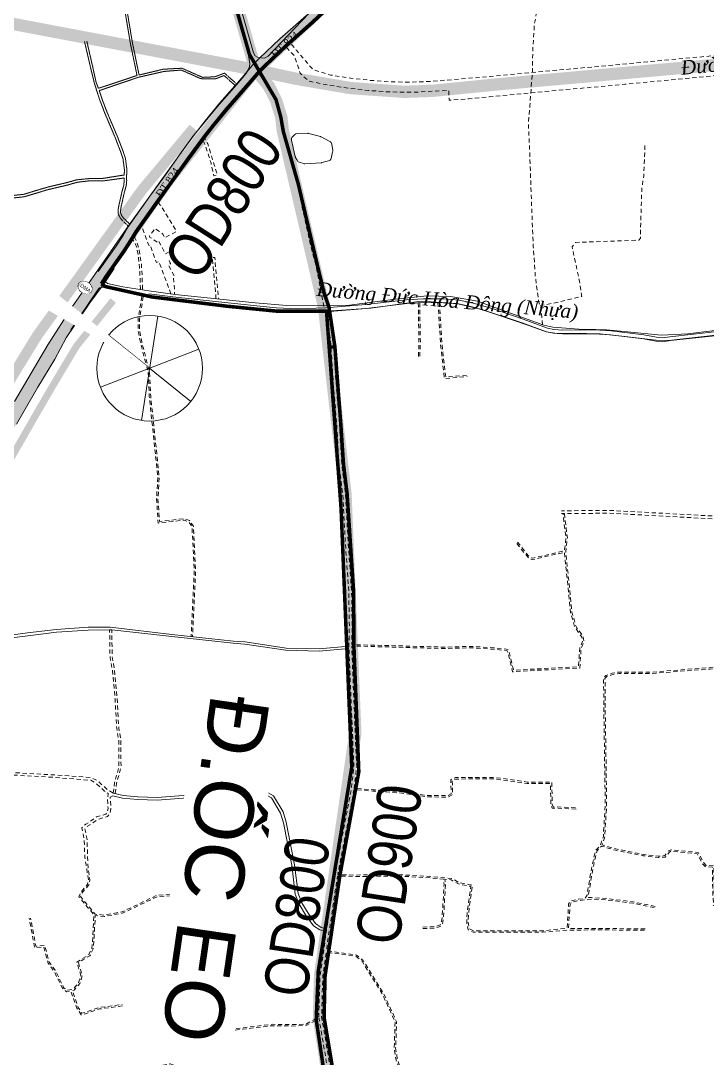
# Model space of a CAD drawing. Header units: metres. Extents: x 556238 to 587446, y 1177111 to 1219372.
# Drawn here: x 577821 to 578796, y 1197093 to 1198566 of the extents above; entities that cross this region are included whole.
import ezdxf
from ezdxf.enums import TextEntityAlignment as Align

# ---------------------------------------------------------------- set-up
doc = ezdxf.new("R2010")
doc.units = ezdxf.units.M
doc.header["$MEASUREMENT"] = 0
doc.set_wipeout_variables(frame=1)
for name, pattern in [('ACAD_ISO03W100', [30, 12, -18]), ('CONTINOUS', [0]), ('DASHED2', [0.375, 0.25, -0.125]), ('HIDDEN2', [4.7625, 3.175, -1.5875]), ('Xr_Nen GT$0$DASHED', [0.75, 0.5, -0.25]), ('Xr_Nen GT$0$MON', [10, 6, -4])]:
    doc.linetypes.add(name, pattern=pattern)
for name, color, linetype, lineweight in [('CNTV-TEXT', 40, 'Continuous', 20), ('PHL_GHI CHU', 5, 'CONTINOUS', 40), ('Pipe _Existing_PHL', 4, 'HIDDEN2', 30), ('Pipe Existing', 1, 'ACAD_ISO03W100', 60), ('Pipe Existing_DTDH', 4, 'ACAD_ISO03W100', 40), ('PMV_TEXT', 3, 'CONTINOUS', 25), ('textsl', 250, 'Continuous', 20), ('Xr_Nen GT$0$DUONG NHUA', 38, 'Continuous', 0), ('Xr_Nen GT$0$DUONG_DA', 38, 'Xr_Nen GT$0$MON', 0), ('Xr_Nen GT$1$SONG_HO', 250, 'Continuous', 0), ('ống GĐ 1', 5, 'Continuous', 9)]:
    doc.layers.add(name, color=color, linetype=linetype, lineweight=lineweight)
for name, color, linetype in [('Diameter_Text', 2, 'Continuous'), ('DUONG GIAO THONG', 7, 'Continuous'), ('van nhua 63', 8, 'Continuous')]:
    doc.layers.add(name, color=color, linetype=linetype)
doc.styles.add('ARIAL', font='arial.ttf')
doc.styles.get("Standard").update_dxf_attribs({"font": 'arial.ttf'})
doc.styles.add('UTM', font='')
doc.styles.add('Xr_Nen GT$0$ROMANS', font='romans.shx')
doc.styles.get('UTM').set_extended_font_data('UTM Swiss Condensed')
doc.linetypes.add('Xr_Nen GT$0$TL_P', pattern='A,2,[130,ltypeshp.shx,S=1,R=0,X=0,Y=-1],2', length=4)

# ---------------------------------------------------------------- blocks, each defined once
blk = doc.blocks.new('JUNTION BASE')
at = {"layer": 'ống GĐ 1'}
blk.add_ellipse((-4.34, -3.36), major_axis=(-3, 0), ratio=0.775222, dxfattribs=at)
at = {"layer": 'textsl'}
blk.add_attdef('JUNTION', text='', height=1.5, dxfattribs=at).set_placement((-4.08, -3.46), align=Align.MIDDLE)
blk.add_wipeout([(-3.64, -1.1), (-3.54, -1.12), (-3.45, -1.14), (-3.33, -1.18), (-3.22, -1.21), (-3.12, -1.24), (-3.02, -1.28), (-2.9, -1.32), (-2.8, -1.37), (-2.68, -1.43), (-2.56, -1.49), (-2.48, -1.54), (-2.35, -1.63), (-2.27, -1.68), (-2.2, -1.74), (-2.13, -1.8), (-2.05, -1.87), (-1.98, -1.93), (-1.91, -2.01), (-1.84, -2.08), (-1.79, -2.15), (-1.74, -2.21), (-1.71, -2.26), (-1.68, -2.3), (-1.65, -2.34), (-1.61, -2.41), (-1.57, -2.48), (-1.53, -2.55), (-1.49, -2.64), (-1.45, -2.75), (-1.43, -2.81), (-1.4, -2.93), (-1.37, -3.03), (-1.36, -3.13), (-1.35, -3.22), (-1.34, -3.31), (-1.34, -3.41), (-1.35, -3.53), (-1.37, -3.69), (-1.4, -3.82), (-1.43, -3.92), (-1.46, -3.99), (-1.5, -4.1), (-1.57, -4.25), (-1.6, -4.31), (-1.65, -4.38), (-1.68, -4.44), (-1.71, -4.47), (-1.74, -4.52), (-1.77, -4.56), (-1.8, -4.6), (-1.83, -4.63), (-1.85, -4.66), (-1.89, -4.7), (-1.93, -4.74), (-2, -4.81), (-2.08, -4.89), (-2.14, -4.94), (-2.19, -4.99), (-2.26, -5.04), (-2.31, -5.08), (-2.37, -5.11), (-2.42, -5.15), (-2.45, -5.17), (-2.49, -5.19), (-2.52, -5.21), (-2.6, -5.26), (-2.65, -5.28), (-2.7, -5.31), (-2.75, -5.34), (-2.83, -5.37), (-2.91, -5.41), (-3.02, -5.45), (-3.09, -5.48), (-3.17, -5.51), (-3.26, -5.53), (-3.32, -5.55), (-3.38, -5.57), (-3.47, -5.59), (-3.55, -5.61), (-3.61, -5.62), (-3.68, -5.63), (-3.73, -5.64), (-3.81, -5.65), (-3.86, -5.66), (-3.92, -5.67), (-3.99, -5.67), (-4.07, -5.68), (-4.19, -5.69), (-4.27, -5.69), (-4.38, -5.69), (-4.43, -5.69), (-4.48, -5.69), (-4.58, -5.68), (-4.7, -5.67), (-4.81, -5.66), (-4.94, -5.64), (-5, -5.63), (-5.12, -5.61), (-5.22, -5.59), (-5.33, -5.56), (-5.42, -5.53), (-5.61, -5.47), (-5.7, -5.44), (-5.79, -5.4), (-5.88, -5.36), (-5.94, -5.33), (-6.02, -5.29), (-6.12, -5.24), (-6.23, -5.17), (-6.3, -5.12), (-6.44, -5.03), (-6.5, -4.98), (-6.56, -4.93), (-6.63, -4.87), (-6.68, -4.82), (-6.73, -4.78), (-6.78, -4.73), (-6.82, -4.67), (-6.87, -4.62), (-6.92, -4.56), (-6.97, -4.49), (-7.02, -4.42), (-7.06, -4.36), (-7.14, -4.21), (-7.17, -4.15), (-7.21, -4.06), (-7.23, -3.99), (-7.26, -3.91), (-7.28, -3.83), (-7.31, -3.72), (-7.34, -3.52), (-7.34, -3.44), (-7.34, -3.36), (-7.34, -3.29), (-7.34, -3.21), (-7.32, -3.09), (-7.29, -2.93), (-7.26, -2.83), (-7.23, -2.73), (-7.19, -2.63), (-7.14, -2.53), (-7.08, -2.41), (-7.02, -2.32), (-6.92, -2.18), (-6.87, -2.11), (-6.8, -2.03), (-6.72, -1.94), (-6.64, -1.87), (-6.54, -1.78), (-6.45, -1.71), (-6.34, -1.63), (-6.24, -1.56), (-6.17, -1.52), (-5.99, -1.42), (-5.82, -1.34), (-5.69, -1.29), (-5.6, -1.25), (-5.48, -1.21), (-5.36, -1.17), (-5.27, -1.15), (-5.16, -1.13), (-4.99, -1.09), (-4.86, -1.07), (-4.75, -1.06), (-4.65, -1.05), (-4.55, -1.04), (-4.42, -1.04), (-4.34, -1.04), (-4.17, -1.04), (-4.04, -1.05), (-3.94, -1.06), (-3.84, -1.07), (-3.71, -1.09)])
blk = doc.blocks.new('GT CHINH')
at = {"layer": 'DUONG GIAO THONG', "color": 9, "ltscale": 5, "const_width": 17.5}
for points in [[(9600.3, 1241.1), (10380.2, 697.4), (10412.9, 663), (11029.8, 179.5), (11728, -375.9), (11871.1, -480.9), (11920.5, -513), (11974.9, -539.4), (12017.6, -557.2), (12082.5, -571.6), (12223.9, -599.7), (12749, -698.9), (12818.4, -714), (12898.7, -727.7), (12974.7, -733), (13015.1, -731.5), (13104.1, -722.6), (13602.9, -678.1), (13998.1, -636.4), (14123.6, -617.4), (14474.4, -540.8)], [(14299.7, 892.5), (14082.3, 644.4), (13946.9, 489.8), (13790.4, 311.8), (13606.8, 102.3), (13472.7, -33.6), (13380.3, -120.3), (13320, -177.2), (13193.4, -296), (12845.8, -624.9), (12761.1, -704.2), (12636.5, -861.8), (12542.9, -995.9), (12493.2, -1068.3), (12392.1, -1240.8), (12333.7, -1342.1), (12286.5, -1420), (12167.4, -1587.1), (12084.9, -1698.9), (11993.3, -1823.8), (11785.2, -2107.9), (11612.3, -2343.9)], [(12763.4, -702), (12635.5, -257), (12509.2, -54.9), (12317.3, 244), (12185.5, 458.4), (11982, 784.7), (11859.5, 979.9), (11817.8, 1046.1), (11650.6, 1359.5), (11549.8, 1547.7), (11488.4, 1659.3), (11392.1, 1830.1), (11303.3, 1986.2), (11214.7, 2136.7), (11196, 2163.5), (11124.7, 2246), (11046.8, 2334.7), (10875.2, 2529.7), (10791.4, 2624.7), (10680.8, 2750.4), (10613.8, 2825.8)], [(12763.4, -702), (12769.3, -709.1), (12782.4, -725.3), (12792.4, -745.1), (12800, -769.2), (12801.9, -787.4), (12860.4, -1038.1), (12891.1, -1304.9), (12905, -1644.2), (12854.9, -1988.6), (12853.4, -2049.2), (12938.5, -2595.8), (12944.7, -2726), (12946.5, -2912.1), (12937.9, -2937.8)]]:
    blk.add_lwpolyline(points, dxfattribs=at)
at = {"layer": 'CNTV-TEXT', "ltscale": 5, "insert": (12705.8, -1837.2), "char_height": 84, "width": 530.92, "attachment_point": 5, "rotation": 261.7247, "style": 'ARIAL', "bg_fill": 3, "box_fill_scale": 1.2, "bg_fill_color": 256, "bg_fill_transparency": 0}
blk.add_mtext('Đ.ỐC EO', dxfattribs=at)
blk = doc.blocks.new('DTDH_EXISTING_PIPE')
at = {"layer": 'Pipe Existing_DTDH', "color": 3, "linetype": 'DASHED2', "ltscale": 200, "const_width": 15, "elevation": 0.8, "flags": 128}
blk.add_lwpolyline([(299.1, -1601.8), (225.6, -1689.8), (77.2, -1896), (-11.3, -2040.1), (-169.7, -2299.3), (-221.1, -2360.2), (-265.3, -2418), (-320, -2488.8), (-398.2, -2594), (-440.4, -2650.1), (-483.7, -2705.8), (-530.4, -2771.4), (-541.3, -2785.3), (-547.5, -2791), (-551.7, -2792.2), (-564.3, -2769.6), (-572, -2741), (-590.4, -2702.8), (-601.5, -2688.1), (-604.9, -2687.4), (-612.8, -2688.1), (-665, -2696.1), (-671.7, -2566), (-674.9, -2437.5), (-677.1, -2370.9), (-680.8, -2325.8), (-688, -2295.8), (-695.7, -2281.4), (-712.8, -2259.2), (-810.3, -2163), (-952.9, -2032.8), (-1398.1, -1605.1), (-1431, -1574.6), (-1525.7, -1515.4), (-1602.5, -1464.7), (-1681.1, -1448), (-1944, -1395.2), (-2376.7, -1283.2), (-2428.1, -1265.9)], dxfattribs=at)
blk = doc.blocks.new('DONG HO')
at = {"lineweight": 0, "ltscale": 5}
for points in [[(-37.5, -65), (37.5, 65)], [(37.5, -65), (-37.5, 65)], [(-75, 0), (75, 0)]]:
    blk.add_lwpolyline(points, dxfattribs=at)
blk.add_circle((0, 0), 75, dxfattribs=at)

msp = doc.modelspace()

# ---------------------------------------------------------------- linework, layer by layer
at = {"layer": 'Xr_Nen GT$0$DUONG NHUA', "flags": 128}
for points in [[(577943.73369, 1198201.54013), (577958.78338, 1198222.98111), (577969.40067, 1198237.96953), (577979.46136, 1198253.71788), (577986.58394, 1198265.50695), (578016.98287, 1198308.46887), (578036.63506, 1198335.56436), (578061.38595, 1198370.43727), (578078.97271, 1198394.22888), (578083.65408, 1198400.5878), (578095.1077, 1198415.07709), (578115.75847, 1198440.44347), (578147.0007, 1198476.26276), (578161.44134, 1198492.97683), (578171.06603, 1198502.52117), (578199.73504, 1198529.78479), (578237.16895, 1198563.02924), (578303.08123, 1198625.47284)], [(578240.0003, 1198586.61407), (578172.81707, 1198516.13125), (578167.52778, 1198513.55266), (578162.646, 1198513.63007), (578157.8031, 1198514.52049), (578154.19994, 1198516.64976), (578151.79783, 1198520.86968), (578134.43178, 1198582.49555)], [(578128.50748, 1198574.45109), (578144.92659, 1198517.47557), (578146.57772, 1198505.47279), (578146.01953, 1198499.33788), (578141.22888, 1198490.92559), (578127.70324, 1198475.22689), (578103.15853, 1198447.3683), (578065.37104, 1198401.58176), (578019.55011, 1198337.79229), (577975.22442, 1198276.67325), (577927.28671, 1198207.53909), (577894.14206, 1198160.17692), (577859.96098, 1198106.26474), (577812.23997, 1198025.40008)], [(577931.45625, 1198210.15781), (577946.52451, 1198231.62526), (577956.9531, 1198246.34729), (577966.71964, 1198261.63519), (577974.02581, 1198273.72812), (578004.78886, 1198317.20465), (578024.4474, 1198344.3089), (578049.23759, 1198379.23717), (578066.90178, 1198403.13353), (578071.72706, 1198409.68793), (578083.40709, 1198424.46363), (578104.28676, 1198450.11118), (578135.67332, 1198486.09595), (578150.46884, 1198503.22077), (578160.61545, 1198513.28267), (578189.58347, 1198540.83065), (578227.02802, 1198574.08455)], [(577815.15989, 1197993.47757), (577845.64107, 1198045.79556), (577869.65273, 1198085.81494), (577885.667, 1198116.109), (577919.23781, 1198165.89382), (577939.72854, 1198193.0088), (577953.96089, 1198214.67205)], [(578818.85333, 1198127.7364), (578768.68362, 1198121.90336), (578731.05389, 1198119.6863), (578683.02031, 1198124.71411), (578653.31247, 1198127.5474), (578638.19626, 1198127.84613), (578614.0214, 1198128.25806), (578577.00356, 1198131.41618), (578564.22942, 1198133.81906), (578505.16577, 1198155.37661), (578469.92805, 1198168.33193), (578431.92398, 1198174.60869), (578398.54644, 1198175.81992), (578353.38203, 1198171.08485), (578288.51299, 1198162.57091), (578255.49136, 1198161.69241), (578199.35582, 1198161.7883), (578154.25756, 1198165.5807), (578040.56025, 1198177.48613), (578003.2775, 1198182.7709), (577966.38164, 1198188.56331), (577944.34471, 1198193.44873), (577941.86225, 1198195.5479), (577941.5949, 1198197.57076), (577943.73369, 1198201.54013)], [(578812.59456, 1198120.07797), (578741.23822, 1198112.36592), (578724.08736, 1198112.53998), (578683.77845, 1198117.41363), (578644.23979, 1198121.68524), (578633.54004, 1198121.5761), (578625.10332, 1198122.3703), (578583.12361, 1198122.23336), (578567.71505, 1198124.62944), (578541.82862, 1198133.87134), (578476.45332, 1198156.24269), (578440.12463, 1198164.98037), (578390.07014, 1198168.1887), (578318.7559, 1198157.98971), (578256.55605, 1198153.69783), (578214.61933, 1198153.45278), (578160.48842, 1198156.89979), (578067.60798, 1198166.07959), (578036.61493, 1198169.12299), (578004.26361, 1198173.42695), (577949.8196, 1198184.97043), (577936.83062, 1198187.87974), (577933.42727, 1198186.99799), (577932.38841, 1198186.0166), (577930.05504, 1198182.61735), (577892.5568, 1198127.18287)], [(578002.40184, 1198173.12079), (578036.68875, 1198168.98997), (578101.8298, 1198161.85716), (578183.61111, 1198153.13062), (578215.02954, 1198151.944), (578254.50885, 1198153.03098), (578312.05745, 1198157.78049), (578369.59519, 1198164.71354), (578393.44116, 1198166.09709), (578421.87856, 1198165.90085), (578443.25062, 1198164.31969), (578462.47834, 1198159.8522), (578489.09465, 1198152.2429), (578533.36798, 1198137.18666), (578568.12888, 1198124.42073), (578577.9246, 1198122.64197), (578591.28208, 1198121.55488), (578635.95782, 1198121.95332), (578658.91323, 1198120.47092), (578705.76898, 1198114.80851), (578723.67818, 1198111.34965), (578733.17695, 1198110.55912), (578744.15992, 1198112.04142), (578811.32366, 1198119.5667)], [(578003.05971, 1198178.58131), (578037.31703, 1198174.45404), (578102.42092, 1198167.32531), (578184.00715, 1198158.61958), (578215.05767, 1198157.44685), (578254.20674, 1198158.52475), (578311.50209, 1198163.25336), (578369.10645, 1198170.19444), (578393.3007, 1198171.59819), (578422.10068, 1198171.39944), (578444.08083, 1198169.7733), (578463.85749, 1198165.17827), (578490.73696, 1198157.49373), (578535.20169, 1198142.37241), (578569.57898, 1198129.74735), (578578.64073, 1198128.10187), (578591.48103, 1198127.05687), (578636.11072, 1198127.4549), (578659.42077, 1198125.9496), (578706.62145, 1198120.24551), (578724.42991, 1198116.8061), (578733.03556, 1198116.0899), (578743.48582, 1198117.5003), (578810.67649, 1198125.02861)], [(578287.36925, 1197677.92618), (578245.13673, 1197674.16173), (578198.35152, 1197675.32644), (578140.04702, 1197684.09819), (578123.44473, 1197685.17008), (578036.09466, 1197694.59543), (577948.28549, 1197705.24692), (577916.88677, 1197704.95384), (577871.77727, 1197701.73128), (577830.90092, 1197696.81519), (577788.68589, 1197691.52565)], [(577789.35009, 1197687.57759), (577831.3884, 1197692.84499), (577872.15882, 1197697.74835), (577917.0481, 1197700.95517), (577947.57168, 1197701.24008), (577947.57168, 1197701.24008), (577950.5719, 1197701.2504), (578035.76514, 1197691.61357), (578123.18704, 1197682.18047), (578139.72664, 1197681.11263), (578198.09002, 1197672.33202), (578245.23288, 1197671.15841), (578287.57702, 1197674.9328)], [(578255.11094, 1197272.57707), (578246.36904, 1197274.85999), (578237.12339, 1197280.98152), (578226.02726, 1197296.48015), (578216.85087, 1197311.75574), (578211.33802, 1197325.70427), (578206.35259, 1197366.95372), (578194.70163, 1197426.96201), (578190.18741, 1197440.99356), (578177.61363, 1197462.62754), (578171.45159, 1197465.78133), (578157.98829, 1197468.99465), (578141.91752, 1197471.09972), (578129.69155, 1197470.5873), (578098.8392, 1197465.81251), (578052.26906, 1197462.0043), (578015.30407, 1197459.15802), (577987.61805, 1197460.12685), (577965.95519, 1197462.11913), (577952.11376, 1197465.42955)], [(578256.12163, 1197276.44728), (578248.02297, 1197278.56222), (578239.9465, 1197283.90964), (578229.37329, 1197298.67786), (578220.44962, 1197313.53277), (578215.24732, 1197326.69553), (578210.30653, 1197367.57568), (578198.5827, 1197427.95927), (578193.86286, 1197442.62995), (578180.48169, 1197465.6531), (578172.84689, 1197469.56066), (578158.71431, 1197472.93372), (578142.09484, 1197475.11066), (578129.3007, 1197474.57443), (578098.36971, 1197469.78747), (578051.95251, 1197465.99176), (578015.22021, 1197463.1634), (577987.87136, 1197464.12044), (577966.60689, 1197466.07608), (577952.65056, 1197469.41397)]]:
    msp.add_lwpolyline(points, dxfattribs=at)
at = {"layer": 'Xr_Nen GT$0$DUONG_DA', "flags": 128}
for points in [[(581277.833, 1198924.969), (581243.48119, 1198930.42656), (581137.528, 1198939.25443), (581035.78385, 1198936.55239), (580977.41788, 1198930.64465), (580899.48507, 1198917.61073), (580841.51845, 1198904.57686), (580758.11105, 1198884.78461), (580647.69315, 1198858.49223), (580385.44316, 1198794.03726), (580199.08255, 1198751.36932), (580068.07723, 1198720.02263), (579901.48598, 1198680.41515), (579680.78603, 1198628.17811), (579513.76989, 1198595.56652), (579429.47509, 1198581.79151), (579252.50424, 1198558.87604), (578864.15355, 1198522.23584), (578652.43211, 1198502.62715), (578487.8953, 1198487.36181), (578403.22756, 1198480.12838), (578374.93208, 1198479.36116), (578347.07513, 1198479.58037), (578317.86342, 1198481.80373), (578289.86047, 1198485.09212), (578261.46578, 1198489.31065), (578236.25975, 1198497.1883), (578212.93223, 1198524.46034), (578206.75735, 1198531.64489), (578205.83115, 1198533.76061), (578206.30203, 1198535.61682)], [(578198.83511, 1198528.92897), (578200.22889, 1198527.19939), (578210.67371, 1198515.68411), (578218.21038, 1198491.87189), (578230.62114, 1198480.51802), (578258.61048, 1198475.08674), (578286.97246, 1198470.73755), (578315.23701, 1198467.46783), (578343.85377, 1198465.41156), (578360.56069, 1198465.09048), (578383.282, 1198465.12057), (578429.28829, 1198467.47283), (578429.87397, 1198453.5559), (578457.68652, 1198455.67624), (578486.47624, 1198458.26692), (578514.7236, 1198461.03821), (578536.52252, 1198462.93482), (578593.35268, 1198468.54394), (578622.05057, 1198471.01779), (578679.30982, 1198476.31734), (578764.26828, 1198484.39733), (578922.37947, 1198499.2836), (579064.58186, 1198512.49439), (579204.39372, 1198525.66477), (579318.42152, 1198537.76591), (579375.40704, 1198544.99999), (579457.67884, 1198557.41268), (579517.45867, 1198565.91741), (579570.13604, 1198576.71776), (579681.31022, 1198599.4278), (579840.04529, 1198636.04665), (579926.70439, 1198656.95313), (580064.83495, 1198689.96697), (580092.93194, 1198696.65664), (580231.23153, 1198729.39117), (580397.25076, 1198769.48577), (580644.89295, 1198828.50843), (580810.79333, 1198868.40069), (580894.50658, 1198887.4152), (580949.97542, 1198898.25686), (580978.46793, 1198902.29128), (581006.417, 1198905.62745), (581034.52136, 1198908.11018), (581063.26168, 1198909.8763), (581091.38803, 1198910.85395), (581120.24818, 1198911.04952), (581148.19106, 1198910.18033), (581176.63604, 1198908.70235), (581205.5281, 1198905.99264), (581233.45036, 1198902.81498), (581272.895, 1198897.96)], [(578562.32407, 1198134.51449), (578560.59426, 1198156.7794), (578556.94216, 1198168.20303), (578552.22975, 1198203.65157), (578549.40225, 1198245.81298), (578547.29727, 1198295.6741), (578544.07017, 1198385.56085), (578542.41376, 1198420.68867), (578544.49807, 1198445.84823), (578548.05135, 1198492.35096), (578548.6838, 1198525.3243), (578550.82568, 1198560.17769), (578557.13245, 1198596.22063), (578562.09918, 1198616.29604), (578559.5931, 1198639.20056), (578555.158, 1198645.27), (578544.79541, 1198652.08435), (578538.82859, 1198665.20671), (578534.89048, 1198690.37779), (578534.53829, 1198751.10639), (578534.0519, 1198802.68418), (578533.01674, 1198822.53419), (578532.09434, 1198832.01965), (578527.23225, 1198839.03447)], [(578251.96026, 1198160.33628), (578241.1363, 1198217.02285), (578233.44921, 1198245.31535), (578221.10332, 1198301.90031), (578214.511, 1198332.891), (578204.63764, 1198370.42934), (578193.42437, 1198411.063), (578191.55981, 1198429.31453), (578184.00517, 1198453.36342), (578173.95687, 1198473.15976), (578160.89113, 1198489.39713)], [(578078.97271, 1198394.22888), (578080.39088, 1198394.2937), (578081.33672, 1198394.07556), (578081.88242, 1198393.09394), (578082.61002, 1198391.31254), (578086.57539, 1198380.26035), (578088.6145, 1198374.00546), (578091.59002, 1198364.09368), (578095.41002, 1198346.39229), (578100.45372, 1198347.33002), (578096.17249, 1198361.63043), (578090.49763, 1198380.47905), (578086.9219, 1198391.67988), (578083.51913, 1198398.05044), (578083.28685, 1198399.02509), (578083.25532, 1198400.04614)], [(578559.01797, 1198161.70996), (578578.68317, 1198165.39528), (578618.29162, 1198174.68789), (578614.89657, 1198196.66693), (578604.54935, 1198245.37705), (578609.56821, 1198251.52703), (578671.8447, 1198253.77449), (578699.16359, 1198254.74693), (578701.79361, 1198257.57087), (578701.69209, 1198271.01705), (578703.61829, 1198328.43006), (578706.28206, 1198346.72942), (578707.99414, 1198389.11009)], [(578017.38883, 1198309.02858), (578018.51724, 1198305.4915), (578020.12841, 1198304.04912), (578027.21063, 1198292.44314), (578042.56783, 1198267.43018), (578025.98035, 1198258.09328), (578023.34172, 1198263.36703), (578011.87395, 1198271.48039), (578003.72145, 1198259.74978), (578015.44654, 1198251.72903), (578017.0197, 1198253.95971), (578026.75264, 1198235.37988), (578035.05866, 1198239.88884), (578040.45938, 1198230.05108), (578032.12115, 1198225.71488), (578034.14837, 1198221.45715), (578030.84991, 1198219.56863), (578039.20995, 1198204.29815), (578037.85945, 1198203.08695), (578039.10387, 1198192.87586), (578039.87373, 1198177.58344)], [(578034.53208, 1198178.34061), (578033.59747, 1198181.52746), (578017.47534, 1198224.33134), (578013.9608, 1198223.24421), (578005.30561, 1198247.01254), (578003.72351, 1198246.3208), (577995.81184, 1198267.43196), (577994.52096, 1198270.22017), (577993.813, 1198271.30216), (577993.33419, 1198271.65591), (577992.81363, 1198271.88479), (577991.85581, 1198271.92638), (577991.00225, 1198271.75122)], [(577983.22361, 1198259.94504), (577983.43644, 1198258.33609), (577985.71344, 1198253.22613), (577988.91889, 1198244.27032), (577992.82286, 1198220.47992), (577993.76085, 1198201.50139), (577994.43698, 1198185.6865), (577994.96087, 1198184.07656)], [(577990.70637, 1198184.74449), (577991.22691, 1198186.25128), (577990.78994, 1198201.56593), (577990.16537, 1198216.16896), (577988.7639, 1198229.72476), (577986.30383, 1198243.77717), (577982.41949, 1198253.10347), (577981.71497, 1198253.9162), (577981.25531, 1198254.26378), (577980.58458, 1198254.31345), (577979.95097, 1198254.10242), (577979.46136, 1198253.71788)], [(578098.44652, 1198171.42476), (578098.45193, 1198175.96141), (578093.33575, 1198229.96019), (578097.11479, 1198230.26992), (578098.98103, 1198206.30723), (578101.82494, 1198174.43997), (578102.34392, 1198171.01666)], [(577993.46558, 1198174.6479), (577987.89615, 1198142.83166), (577987.89381, 1198126.73387), (577991.21656, 1198110.10761), (578002.27688, 1198066.70468), (578003.9646, 1198032.82786), (578016.05875, 1197917.61464), (578014.22074, 1197888.01078), (578016.47747, 1197852.96928), (578053.33641, 1197857.04716), (578059.83621, 1197854.88325), (578064.61678, 1197847.78944), (578067.73337, 1197784.80584), (578063.29205, 1197691.60056)], [(577995.43563, 1198174.30305), (577989.89613, 1198142.65778), (577989.89384, 1198126.93162), (577993.16754, 1198110.55082), (578004.26443, 1198067.00435), (578005.9594, 1198032.98214), (578018.06525, 1197917.65736), (578016.22473, 1197888.01309), (578018.33876, 1197855.18741), (578053.55221, 1197859.08323), (578061.11414, 1197856.56572), (578066.58679, 1197848.44495), (578069.73572, 1197784.80767), (578065.28979, 1197691.50537)], [(578386.05546, 1198165.71425), (578386.2837, 1198147.21629), (578387.00528, 1198109.64576), (578386.1383, 1198089.43562)], [(578388.05531, 1198165.73892), (578388.28346, 1198147.24783), (578389.00611, 1198109.62208), (578388.13647, 1198089.3499)], [(578413.99046, 1198165.88556), (578417.76954, 1198105.85622), (578423.16739, 1198058.13187), (578455.49193, 1198061.14019)], [(578415.98651, 1198166.01122), (578419.76246, 1198106.03155), (578424.93859, 1198060.26751), (578455.35446, 1198062.83122)], [(578069.83083, 1197195.20583), (578074.02211, 1197167.00239), (578081.77158, 1197131.89637), (578117.96996, 1197133.77013), (578179.08844, 1197140.87486), (578214.3925, 1197140.35286), (578227.19674, 1197141.58638), (578244.66692, 1197151.35532), (578246.42581, 1197209.85611), (578255.61629, 1197274.51218), (578267.58257, 1197353.14799), (578290.93342, 1197475.6533), (578294.541, 1197507.19126), (578290.49515, 1197601.35873), (578287.57702, 1197674.9328), (578287.36925, 1197677.92618), (578287.36925, 1197677.92618), (578288.12213, 1197705.0631), (578287.27398, 1197754.91953), (578282.41354, 1197825.5659), (578278.71682, 1197893.24249), (578273.3224, 1197936.14774), (578269.95613, 1197996.1774), (578264.91313, 1198056.10001), (578261.97619, 1198104.36767), (578256.59555, 1198151.75685)], [(578260.57001, 1198152.20812), (578265.96245, 1198104.71501), (578268.90293, 1198056.38924), (578273.94672, 1197996.45716), (578277.30839, 1197936.50964), (578282.70318, 1197893.60151), (578286.40604, 1197825.81227), (578291.27164, 1197755.09094), (578292.12308, 1197705.04164), (578291.43583, 1197680.27053), (578340.43314, 1197678.98731), (578422.35412, 1197676.65571), (578461.26018, 1197677.69985), (578497.02565, 1197675.43827), (578514.0892, 1197673.21536), (578519.42041, 1197652.83479), (578521.54902, 1197643.82069), (578573.71436, 1197646.79293), (578613.59577, 1197648.90283), (578615.3667, 1197675.87045), (578619.50725, 1197684.55482), (578618.53421, 1197690.69415), (578608.28437, 1197705.24423), (578602.30722, 1197725.89407), (578593.64156, 1197811.50569), (578561.58592, 1197804.00244), (578548.5067, 1197801.16799), (578543.33649, 1197802.2552), (578525.31105, 1197824.73321)], [(578593.5849, 1197866.50064), (578597.76734, 1197831.78971), (578595.52778, 1197812.73067), (578604.27878, 1197726.27593), (578610.11235, 1197706.12214), (578620.43683, 1197691.46612), (578621.5798, 1197684.25459), (578617.33724, 1197675.35628), (578615.47509, 1197646.99945), (578573.82408, 1197644.79594), (578519.98806, 1197641.72851), (578517.47945, 1197652.35183), (578512.49518, 1197671.40611), (578496.83315, 1197673.44645), (578461.22382, 1197675.69815), (578422.35249, 1197674.65495), (578340.37851, 1197676.98806), (578291.44782, 1197678.26953), (578294.49174, 1197601.52385), (578298.55081, 1197507.04895), (578295.00433, 1197476.04516), (578321.81596, 1197474.15636), (578359.53346, 1197471.51509), (578400.10682, 1197465.86664), (578428.22011, 1197465.67506), (578432.56791, 1197468.39909), (578432.31057, 1197488.55969), (578438.6822, 1197491.26772), (578494.09886, 1197491.63826), (578540.71609, 1197485.02079), (578575.80183, 1197484.91754), (578576.22379, 1197453.26896), (578577.64405, 1197450.01473), (578610.16522, 1197448.50164)], [(578526.87133, 1197825.98442), (578544.4488, 1197804.06504), (578548.50041, 1197803.21305), (578561.14618, 1197805.95357), (578593.61059, 1197813.5525), (578595.75323, 1197831.78675), (578591.59926, 1197866.26138)], [(578943.34557, 1197864.3602), (578831.52343, 1197861.49638), (578656.9284, 1197870.93647), (578589.57367, 1197870.35511)], [(578943.44797, 1197860.36151), (578831.46657, 1197857.49362), (578656.8376, 1197866.93553), (578589.60819, 1197866.35525)], [(577952.56203, 1197469.2667), (577954.57743, 1197484.17488), (577960.75576, 1197506.11571), (577960.42101, 1197545.02841), (577957.67443, 1197560.85601), (577955.24733, 1197603.2369), (577951.60582, 1197643.08608), (577948.19571, 1197662.36806), (577947.57168, 1197701.24008)], [(577955.53499, 1197468.8648), (577957.52218, 1197483.56436), (577963.75933, 1197505.71405), (577963.41879, 1197545.29958), (577960.65968, 1197561.19936), (577958.23952, 1197603.45923), (577954.58191, 1197643.48451), (577951.19149, 1197662.65518), (577950.5719, 1197701.2504)], [(578610.07227, 1197446.5038), (578576.30857, 1197448.0747), (578574.22934, 1197452.8388), (578573.82824, 1197482.92334), (578540.57191, 1197483.02121), (578493.96427, 1197489.63732), (578439.09599, 1197489.27045), (578434.32753, 1197487.24379), (578434.58209, 1197467.30091), (578428.78863, 1197463.67114), (578399.96149, 1197463.86758), (578359.32548, 1197469.52476), (578321.67542, 1197472.1613), (578294.70202, 1197474.0615), (578271.71562, 1197353.4682), (578295.93225, 1197352.89698), (578330.11732, 1197353.24816), (578363.35118, 1197353.24836), (578405.30973, 1197350.65027), (578433.31669, 1197348.15889), (578443.7477, 1197342.14203), (578462.98235, 1197338.47981), (578457.26069, 1197297.47197), (578456.77179, 1197285.85204), (578458.63581, 1197276.5435), (578464.43439, 1197273.6478), (578562.43578, 1197273.63282), (578597.30155, 1197277.36396), (578599.58562, 1197311.35562), (578602.33146, 1197316.2215), (578613.76864, 1197318.5786), (578622.41684, 1197319.62524), (578625.74204, 1197324.4429), (578631.43845, 1197358.78537), (578636.19082, 1197381.58948), (578638.43675, 1197388.1787), (578645.04485, 1197395.84797), (578648.88721, 1197407.5423), (578651.57458, 1197453.09542), (578650.53968, 1197526.44684), (578649.77832, 1197573.89839), (578649.20901, 1197632.7414), (578652.57991, 1197636.53456), (578661.51072, 1197639.6371), (578670.7386, 1197641.1532), (578715.72758, 1197641.0444), (578755.919, 1197644.25703), (578800.64436, 1197647.5901), (578840.771, 1197651.96736), (578890.92293, 1197651.79049), (578895.13672, 1197647.36726), (578893.5379, 1197631.20375), (578893.64838, 1197624.08146), (578895.98374, 1197619.97427), (578903.4443, 1197617.58422), (578944.39844, 1197617.17094)], [(578944.37826, 1197615.17104), (578903.12193, 1197615.58737), (578894.63071, 1197618.3076), (578891.65657, 1197623.53822), (578891.53637, 1197631.28694), (578893.05618, 1197646.65165), (578890.06307, 1197649.79351), (578840.87624, 1197649.96697), (578800.82717, 1197645.59817), (578756.073, 1197642.26297), (578715.80497, 1197639.0442), (578670.8994, 1197639.1528), (578662.00463, 1197637.69143), (578653.72862, 1197634.81637), (578651.21638, 1197631.98943), (578651.77817, 1197573.9241), (578652.53945, 1197526.47699), (578653.57542, 1197453.05058), (578650.86842, 1197407.16499), (578647.13268, 1197395.79513), (578666.49966, 1197390.06557), (578705.83388, 1197382.28875), (578726.78276, 1197379.73381), (578736.00015, 1197380.45718), (578741.43754, 1197387.09428), (578744.65864, 1197388.94412), (578783.61582, 1197385.03501), (578790.97513, 1197370.81626), (578794.92112, 1197366.68444), (578805.74066, 1197365.98657), (578806.43226, 1197324.04953), (578807.48557, 1197310.99761), (578813.38122, 1197308.05335), (578852.37023, 1197305.83207), (578857.28483, 1197301.93046), (578856.94714, 1197281.36767), (578860.69235, 1197278.50112), (578897.889, 1197276.87483), (578927.27009, 1197274.35371)], [(577952.65056, 1197469.41397), (577952.30858, 1197469.49576), (577944.39331, 1197474.27952), (577929.31656, 1197487.65842), (577921.24311, 1197491.23081), (577889.81534, 1197493.91043), (577814.88853, 1197498.1672), (577764.33623, 1197501.04539), (577706.83932, 1197500.25077), (577632.39807, 1197500.99282), (577600.55863, 1197500.64964), (577586.86796, 1197499.29043), (577560.10175, 1197491.2098), (577502.85829, 1197472.2876)], [(577637.44725, 1197384.62791), (577637.54837, 1197432.51792), (577633.15156, 1197496.75947), (577660.59136, 1197497.05369), (577759.47203, 1197497.76441), (577864.97034, 1197491.86982), (577920.87506, 1197487.52213), (577926.97836, 1197484.05117), (577940.4191, 1197472.23806), (577945.57156, 1197468.6177), (577945.4972, 1197468.02799), (577944.68952, 1197461.62244), (577945.40178, 1197447.2986), (577944.05997, 1197441.86736), (577942.17495, 1197439.45859), (577928.85026, 1197435.42255), (577913.8761, 1197425.27238), (577908.04862, 1197419.86229), (577911.54434, 1197403.01834), (577912.24787, 1197378.22382), (577914.1919, 1197367.3464), (577917.49051, 1197345.54603), (577916.36459, 1197339.92328), (577906.40223, 1197328.29799), (577904.0032, 1197322.13678), (577925.22318, 1197296.36896), (577923.58288, 1197264.61938), (577922.25556, 1197248.4692), (577917.79937, 1197239.44067), (577908.68188, 1197234.23713), (577900.98517, 1197229.07387), (577906.62938, 1197210.49722), (577905.45989, 1197205.01286), (577903.41226, 1197200.08457), (577896.08017, 1197191.01798), (577891.174, 1197189.60836), (577887.1136, 1197189.22214), (577882.29428, 1197193.3102), (577870.18207, 1197217.74823), (577862.01857, 1197228.45206), (577855.34229, 1197253.04066), (577842.7206, 1197251.84633), (577835.39033, 1197291.85208)], [(577952.11376, 1197465.42955), (577948.453, 1197463.69549), (577949.42605, 1197446.91002), (577947.73782, 1197440.07662), (577944.54534, 1197435.99712), (577930.59152, 1197431.7705), (577916.37353, 1197422.1329), (577912.42365, 1197418.46593), (577915.5327, 1197403.48509), (577916.24525, 1197378.3729), (577916.97189, 1197362.65114), (577919.52524, 1197345.52122), (577918.22311, 1197339.01846), (577908.14241, 1197327.25507), (577906.2922, 1197322.50336), (577927.10361, 1197297.23167), (577939.75691, 1197296.09039), (577965.26552, 1197300.54888), (578014.99384, 1197324.31346), (578064.86086, 1197326.60876), (578065.97366, 1197302.76813)], [(578927.09911, 1197272.36103), (578897.75977, 1197274.87857), (578859.97639, 1197276.53051), (578854.93086, 1197280.39233), (578855.26891, 1197300.97724), (578851.62335, 1197303.87138), (578812.85619, 1197306.08002), (578805.58279, 1197309.71233), (578804.43359, 1197323.9525), (578803.77134, 1197364.10943), (578794.01369, 1197364.73882), (578789.33073, 1197369.6423), (578782.33779, 1197383.15321), (578745.09785, 1197386.89), (578742.75196, 1197385.54279), (578737.00682, 1197378.53004), (578726.73951, 1197377.72427), (578705.51843, 1197380.3124), (578666.021, 1197388.12149), (578646.10436, 1197394.01367), (578640.20481, 1197387.16672), (578638.12362, 1197381.06084), (578633.40477, 1197358.41756), (578627.64195, 1197323.67467), (578627.89594, 1197321.17206), (578632.00159, 1197320.78523), (578652.93896, 1197319.78971), (578691.11934, 1197314.69982), (578724.26742, 1197308.09414)], [(578392.46424, 1197278.92912), (578409.45719, 1197279.62762), (578413.49005, 1197280.63458), (578417.16684, 1197282.30967), (578418.63269, 1197284.41774), (578420.07062, 1197294.71473), (578422.59509, 1197338.79046), (578421.89743, 1197347.1668), (578405.15929, 1197348.65576), (578363.28932, 1197351.24836), (578330.1276, 1197351.24816), (578295.91894, 1197350.89674), (578271.37414, 1197351.4757), (578259.57371, 1197273.92982), (578255.55412, 1197245.65152), (578259.69166, 1197244.71179), (578298.42302, 1197239.22957), (578307.63146, 1197231.70494), (578336.9536, 1197184.44461), (578355.15314, 1197144.49054), (578353.88992, 1197107.36448), (578356.37993, 1197090.61294), (578360.57548, 1197078.66464), (578366.02612, 1197070.0915), (578377.9601, 1197062.16839), (578560.0642, 1196974.64369), (578619.85346, 1196942.56666), (578683.72662, 1196913.78768), (578724.17487, 1196915.97958), (578756.0369, 1196918.91205), (578795.47818, 1196921.57522)], [(578392.54639, 1197276.9308), (578409.74347, 1197277.6377), (578414.1524, 1197278.73856), (578418.49551, 1197280.71721), (578420.54741, 1197283.66809), (578422.06268, 1197294.51892), (578424.59985, 1197338.81641), (578423.91934, 1197346.98694), (578432.69976, 1197346.20587), (578443.04137, 1197340.24059), (578460.73852, 1197336.8711), (578455.26652, 1197297.65262), (578454.76343, 1197285.69549), (578456.86687, 1197275.19136), (578463.96264, 1197271.64787), (578562.54233, 1197271.6328), (578599.50335, 1197274.72293), (578647.42866, 1197274.94197), (578704.15878, 1197274.50707), (578708.09631, 1197274.34733)], [(578063.97584, 1197302.67488), (578062.95623, 1197324.51898), (578015.49059, 1197322.3342), (577965.88024, 1197298.626), (577939.8407, 1197294.07472), (577927.16638, 1197295.21789), (577925.57865, 1197264.48585), (577924.21763, 1197247.92566), (577919.32205, 1197238.00689), (577909.73603, 1197232.53596), (577903.32938, 1197228.23812), (577908.69303, 1197210.58485), (577907.3775, 1197204.4156), (577905.14861, 1197199.05105), (577897.23868, 1197189.26992), (577894.54615, 1197188.49632), (577902.87919, 1197164.66125), (577908.14576, 1197156.47894), (577932.82059, 1197164.68258), (577965.53877, 1197168.92495)], [(578708.17738, 1197276.34568), (578704.20699, 1197276.50675), (578647.43176, 1197276.942), (578599.26292, 1197276.72185), (578601.55066, 1197310.76831), (578603.62617, 1197314.4463), (578614.09119, 1197316.60304), (578632.07476, 1197318.77949), (578652.759, 1197317.79601), (578690.79143, 1197312.72585), (578723.87655, 1197306.13271)], [(577965.79595, 1197166.94156), (577933.26879, 1197162.72395), (577907.30401, 1197154.09144), (577901.06936, 1197163.77779), (577892.62084, 1197187.94315), (577891.54803, 1197187.63491), (577886.46317, 1197187.15125), (577880.68566, 1197192.05211), (577868.47536, 1197216.68804), (577860.19098, 1197227.55036), (577853.85359, 1197250.89085), (577841.08378, 1197249.68251), (577833.42308, 1197291.49162)], [(578795.61292, 1196919.57977), (578756.19594, 1196916.91823), (578724.32068, 1196913.98454), (578683.34881, 1196911.76428), (578618.96885, 1196940.7716), (578559.1578, 1196972.86031), (578376.96908, 1197060.42569), (578364.56616, 1197068.66014), (578358.76452, 1197077.78536), (578354.4297, 1197090.13026), (578351.88489, 1197107.25052), (578353.13832, 1197144.08901), (578335.18661, 1197183.49901), (578306.10777, 1197230.36721), (578297.58987, 1197237.32756), (578259.32941, 1197242.74313), (578255.27171, 1197243.66473), (578250.41732, 1197209.51349), (578248.6721, 1197151.46741), (578261.78492, 1197074.56638), (578270.57974, 1196990.34398), (578279.71106, 1196927.6851), (578301.22879, 1196804.3184), (578310.23659, 1196744.98774), (578318.31921, 1196688.22313), (578353.46627, 1196689.15493), (578405.06759, 1196689.48446), (578455.86122, 1196684.5161), (578523.59454, 1196677.33903), (578539.96099, 1196678.32134), (578538.05681, 1196693.62012), (578541.16905, 1196702.10504), (578551.47545, 1196703.82063), (578591.11092, 1196702.28992), (578620.56634, 1196701.51314)], [(577799.17793, 1196939.39446), (577803.5212, 1196949.97108), (577804.66273, 1196959.8292), (577806.48492, 1196977.33163), (577798.14648, 1197020.42036), (577882.32394, 1197030.65504), (577926.65674, 1197033.82171), (577939.54824, 1197034.48474), (577968.92676, 1197040.77234), (577967.92715, 1197068.56252), (577976.81652, 1197072.87479), (578042.65845, 1197086.93907), (578043.2265, 1197091.80148), (578044.0984, 1197101.09039), (578051.50197, 1197107.96887), (578062.87344, 1197111.65345), (578074.73763, 1197121.68601), (578080.01287, 1197130.58515), (578072.05409, 1197166.6394), (578067.85255, 1197194.91184)], [(578041.46888, 1197028.46786), (578038.4007, 1197014.58239), (578027.74825, 1197007.86284), (578004.52817, 1197003.94096), (577989.87594, 1197003.40947), (577983.60436, 1197005.95634), (577980.09855, 1197010.06378), (577975.79105, 1197029.61967), (577970.87694, 1197042.19335), (577969.97271, 1197067.33193), (577977.47135, 1197070.96954), (578044.47855, 1197085.28273), (578045.21562, 1197091.59196), (578046.01838, 1197100.14423), (578052.53923, 1197106.20259), (578063.86432, 1197109.87214), (578076.28629, 1197120.37636), (578081.93293, 1197129.90204), (578118.13729, 1197131.77611), (578179.18956, 1197138.87314), (578214.47386, 1197138.35144), (578227.80642, 1197139.63586), (578244.9931, 1197149.24627), (578257.82003, 1197074.02191), (578266.60982, 1196989.84764), (578275.76094, 1196927.0529), (578297.28072, 1196803.67446), (578306.27913, 1196744.40559), (578314.51689, 1196686.55146), (578326.19878, 1196628.20012), (578333.97169, 1196577.21736), (578335.88135, 1196519.80332), (578336.68407, 1196425.17603), (578337.44924, 1196335.26103), (578338.18287, 1196303.08119), (578338.09776, 1196286.33127), (578329.50764, 1196260.63732)]]:
    msp.add_lwpolyline(points, dxfattribs=at)
at = {"layer": 'Xr_Nen GT$0$DUONG_DA', "linetype": 'Xr_Nen GT$0$DASHED', "flags": 128}
for points in [[(577911.90574, 1198537.032), (577921.51089, 1198495.71582), (577926.06753, 1198477.30192), (577929.06631, 1198467.65957), (577934.1901, 1198452.28272), (577940.74854, 1198435.18637), (577947.3447, 1198419.60911), (577955.69639, 1198399.94225), (577963.48844, 1198379.65927), (577966.58129, 1198370.46923), (577967.7914, 1198361.23128), (577968.65874, 1198354.09356), (577968.2165, 1198347.32956), (577937.37002, 1198342.44022), (577918.16474, 1198342.21338), (577901.09618, 1198340.57686), (577885.93522, 1198336.35446), (577858.24674, 1198329.82619), (577825.59092, 1198319.91823), (577795.04838, 1198316.73912), (577779.57235, 1198353.18649), (577770.70851, 1198380.8004), (577758.17273, 1198427.21315), (577753.58178, 1198473.94027), (577750.16002, 1198544.29505), (577747.32248, 1198583.69185), (577742.12446, 1198618.54549), (577736.66458, 1198671.95988), (577720.77311, 1198752.12993), (577712.51112, 1198792.55833)], [(578128.67987, 1198476.13882), (578110.75476, 1198492.0338), (578096.98015, 1198486.86864), (578079.67689, 1198486.05302), (578050.26643, 1198499.02616), (578023.79867, 1198497.62968), (577989.44703, 1198489.36601), (577979.96938, 1198535.01624), (577970.40839, 1198592.45319), (577965.08173, 1198633.56734), (577962.1066, 1198633.18188), (577967.44021, 1198592.01402), (577977.01989, 1198534.4648), (577986.52647, 1198488.67527), (577931.61454, 1198470.4919), (577928.36772, 1198479.06258), (577924.76001, 1198495.66268), (577915.15275, 1198537.56283)], [(578126.68947, 1198473.8942), (578110.11626, 1198488.59039), (578097.77459, 1198483.96256), (578076.98484, 1198484.22378), (578049.50403, 1198496.4232), (578024.84699, 1198494.48711), (577988.23417, 1198486.08693), (577932.87915, 1198467.2885), (577937.4859, 1198453.46332), (577943.99487, 1198436.49592), (577950.56696, 1198420.97551), (577958.94175, 1198401.25425), (577966.78209, 1198380.84556), (577970.00732, 1198371.26219), (577971.26387, 1198361.66969), (577972.17261, 1198354.19132), (577971.51191, 1198344.08616), (577971.83267, 1198339.65642), (577971.16645, 1198332.32836), (577968.43539, 1198322.5164), (577963.92604, 1198302.22398), (577963.03598, 1198296.83206), (577963.21416, 1198293.337), (577964.03987, 1198291.3368), (577964.9965, 1198289.31875), (577967.08146, 1198286.43397), (577972.10422, 1198281.45633), (577976.18228, 1198277.58359)], [(577973.92744, 1198274.8413), (577969.66702, 1198278.94407), (577964.41336, 1198284.15054), (577961.97154, 1198287.52908), (577960.83886, 1198289.9185), (577959.74934, 1198292.55776), (577959.52133, 1198297.03026), (577960.48848, 1198302.88913), (577965.03878, 1198323.36587), (577967.70955, 1198332.96122), (577968.32117, 1198339.6887), (577968.07367, 1198343.10668), (577937.65601, 1198338.85079), (577918.52149, 1198339.0349), (577901.89888, 1198337.10134), (577886.73933, 1198332.84534), (577859.18334, 1198326.34831), (577826.30637, 1198316.37325), (577795.83572, 1198313.20162), (577794.41974, 1198305.02496), (577795.0976, 1198223.07038), (577791.36214, 1198158.93888), (577722.8912, 1198155.97991)]]:
    msp.add_lwpolyline(points, dxfattribs=at)
at = {"layer": 'Xr_Nen GT$1$SONG_HO', "linetype": 'Xr_Nen GT$0$TL_P', "flags": 128}
msp.add_lwpolyline([(578207.38142, 1198401.64991), (578210.56222, 1198404.82862, -0.1940663018), (578214.00492, 1198406.29108), (578229.08809, 1198406.56768, -0.0713234876), (578230.49643, 1198406.39204), (578246.9294, 1198401.90637, -0.0545974618), (578247.94222, 1198401.50704), (578260.43504, 1198394.92914, -0.2371638984), (578263.04584, 1198391.27537), (578264.46452, 1198382.17818, -0.0999223534), (578264.37653, 1198380.20145), (578262.07357, 1198370.93795, -0.2765579281), (578258.44798, 1198367.29708), (578249.19954, 1198364.9565, -0.0447106322), (578248.3183, 1198364.81563), (578225.05038, 1198363.20407, -0.1039180015), (578223.01375, 1198363.48681), (578216.58392, 1198365.79776, -0.1941161581), (578213.79223, 1198368.28856), (578211.75221, 1198372.41817, -0.0571333091), (578211.36735, 1198373.49013), (578208.40238, 1198386.12187, -0.0042133624), (578208.38382, 1198386.20407), (578206.02953, 1198397.05285, -0.25518808)], format="xyb", close=True, dxfattribs=at)

# ---------------------------------------------------------------- texts
at = {"layer": 'Xr_Nen GT$0$DUONG NHUA', "attachment_point": 1, "style": 'Xr_Nen GT$0$ROMANS'}
for s, width, insert, char_height, rotation in [('\\pi71.89068;{\\fTimes New Roman|b0|i0|c0|p18;ĐT 824}', 188.5398357, (578121.79076, 1198473.43668), 10, 41.489479), ('\\pi71.89068;{\\fTimes New Roman|b0|i0|c0|p18;ĐT 824}', 188.5398357, (577971.53613, 1198261.51776), 10, 55.46471353), ('{\\fTimes New Roman|b0|i1|c0|p18;Đường Đức Hòa Đông (Nhựa)}', 409.5740904, (578242.8067, 1198195.56632), 20, 354.9872452)]:
    msp.add_mtext_dynamic_manual_height_columns(s, width=width, gutter_width=5, heights=[0], dxfattribs=dict(at, insert=insert, char_height=char_height, rotation=rotation))
at = {"layer": 'Xr_Nen GT$0$DUONG_DA', "insert": (578757.96517, 1198509.48666), "char_height": 20, "attachment_point": 1, "rotation": 5.59337659, "style": 'Xr_Nen GT$0$ROMANS'}
msp.add_mtext_dynamic_manual_height_columns('{\\fTimes New Roman|b0|i1|c0|p18;Đường đang thi công}', width=433.9584041, gutter_width=5, heights=[0], dxfattribs=at)

# ---------------------------------------------------------------- next in the draw order: block references
at = {"layer": 'DUONG GIAO THONG'}
msp.add_blockref('GT CHINH', (565391.56753, 1199198.47471), dxfattribs=at)

# ---------------------------------------------------------------- next in the draw order: linework, layer by layer
at = {"layer": 'Pipe _Existing_PHL', "color": 5, "linetype": 'DASHED2', "ltscale": 500, "const_width": 5, "flags": 128}
msp.add_lwpolyline([(577980.26235, 1198088.94321), (577960.22142, 1198105.08364)], dxfattribs=at)
at = {"layer": 'Pipe Existing', "color": 1, "linetype": 'DASHED2', "ltscale": 500, "const_width": 5, "elevation": 1.937, "flags": 128}
msp.add_lwpolyline([(578259.41426, 1198102.68501), (578266.99019, 1198103.20545)], dxfattribs=at)

# ---------------------------------------------------------------- next in the draw order: block references
at = {"layer": 'van nhua 63', "ltscale": 50, "xscale": 3.495496964329035, "yscale": 3.495496964329035, "zscale": 3.495496964329035, "rotation": 324.3800234422953}
msp.add_blockref('JUNTION BASE', (577931.87196, 1198188.21026), dxfattribs=at).add_auto_attribs({'JUNTION': 'DMA'})

# ---------------------------------------------------------------- next in the draw order: texts
at = {"layer": 'Diameter_Text', "color": 1, "style": 'UTM'}
for s, rotation, p in [('OD800', 57.4425324, (578089.93387, 1198184.17208, -1.937)), ('OD900', 81.28801636, (578376.39646, 1197248.55844, -3.874)), ('OD800', 81.28801636, (578245.34064, 1197174.10968, -3.874))]:
    msp.add_text(s, height=62.5, rotation=rotation, dxfattribs=at).set_placement(p, align=Align.BOTTOM_LEFT)

# ---------------------------------------------------------------- next in the draw order: linework, layer by layer
at = {"layer": 'Pipe _Existing_PHL', "color": 5, "linetype": 'DASHED2', "ltscale": 500, "const_width": 10, "flags": 128}
msp.add_lwpolyline([(577647.68186, 1197687.6905), (577672.10408, 1197721.82569), (577683.69472, 1197738.6899), (577693.74501, 1197753.44906), (577707.10597, 1197773.89138), (577735.35412, 1197820.52989), (577776.75501, 1197892.20082), (577807.62256, 1197945.22177), (577837.26142, 1197997.00005), (577865.61647, 1198045.83357), (577900.42169, 1198104.20461), (577952.65721, 1198169.06338)], dxfattribs=at)

# ---------------------------------------------------------------- next in the draw order: block references
at = {"layer": 'PHL_GHI CHU', "color": 5, "linetype": 'DASHED2', "rotation": 21.15295806323644}
msp.add_blockref('DONG HO', (578004.47629, 1198072.80981), dxfattribs=at)
at = {"layer": 'Pipe Existing_DTDH', "linetype": 'ByBlock'}
msp.add_blockref('DTDH_EXISTING_PIPE', (577767.86613, 1200015.74782, -0.796), dxfattribs=at)

# ---------------------------------------------------------------- next in the draw order: wipeouts: each hides what was drawn before it
at = {"color": 7}
msp.add_wipeout([(577765.97319, 1198264.17346), (578004.47629, 1198072.80981), (577765.97319, 1198209.17346)], dxfattribs=at).dxf.layer = 'PMV_TEXT'

# ---------------------------------------------------------------- next in the draw order: linework, layer by layer
at = {"layer": 'Pipe Existing', "color": 1, "linetype": 'DASHED2', "ltscale": 500, "const_width": 5, "flags": 128}
msp.add_lwpolyline([(584033.60947, 1202701.77442), (583269.07511, 1202851.59097), (583254.39648, 1202859.35345), (583244.05082, 1202875.27851), (583199.73519, 1202881.55261), (583186.22837, 1202878.30681), (583165.41363, 1202877.51527), (583067.81639, 1202893.3069), (582967.05573, 1202912.59727), (582911.9804, 1202924.30215), (582789.83156, 1202947.20794), (582708.51773, 1202962.97419), (582657.16699, 1202968.69705), (582599.23797, 1202966.70055), (582574.95711, 1202963.66791), (582553.39179, 1202955.73448), (582514.53654, 1202939.53302), (582451.13136, 1202905.17112), (582437.13725, 1202883.43926), (582359.75197, 1202837.08958), (582143.5324, 1202700.50849), (582023.56113, 1202625.22201, 0.0608634607), (581885.02112, 1202516.14468), (581761.70496, 1202392.04941), (581627.02997, 1202258.66634), (581427.66891, 1202062.51981), (581212.6477, 1201828.84516), (581044.20101, 1201635.97476), (580888.803, 1201457.15951), (580697.23224, 1201237.11902), (580531.50573, 1201047.15317), (580380.65194, 1200876.25303), (580222.23186, 1200692.23583), (580070.28343, 1200517.12779), (579941.43094, 1200368.35569), (579811.75407, 1200220.34657), (579747.92039, 1200147.14203), (579642.9061, 1200027.54245), (579589.90242, 1199966.6556), (579549.29847, 1199920.54792), (579509.62099, 1199875.2077), (579446.28709, 1199803.20782), (579342.62409, 1199684.69539), (579257.75341, 1199588.02044), (579208.01876, 1199531.61533), (579169.11492, 1199487.20903), (579133.74521, 1199446.59797), (579097.44043, 1199405.18891), (579033.73059, 1199332.47859), (579003.00875, 1199297.43701), (578974.24377, 1199265.69553), (578942.97913, 1199233.01305), (578930.78909, 1199220.64817), (578887.18457, 1199178.82167), (578807.01716, 1199103.46272), (578747.34413, 1199047.53232), (578734.05738, 1199035.04002), (578715.35477, 1199017.29204), (578669.83462, 1198974.78373), (578647.45206, 1198953.7408), (578606.98327, 1198915.74472), (578570.39443, 1198881.15583), (578491.06785, 1198807.03789), (578422.65984, 1198742.6023), (578376.01981, 1198698.09621), (578358.15336, 1198680.84414), (578332.59687, 1198656.58521), (578301.70088, 1198626.92014), (578235.81683, 1198564.50328), (578198.3815, 1198531.25757), (578169.67262, 1198503.95603), (578159.97834, 1198494.34269), (578145.49039, 1198477.57385), (578114.22891, 1198441.7325), (578093.54762, 1198416.32863), (578082.06381, 1198401.80115), (578077.36325, 1198395.41617), (578059.76617, 1198371.61059), (578035.01004, 1198336.7303), (578015.357, 1198309.63364), (577984.90953, 1198266.60311), (577977.76246, 1198254.77352), (577967.74099, 1198239.08657), (577957.14886, 1198224.13367), (577942.0967, 1198202.68915), (577935.86715, 1198192.8783)], format="xyb", dxfattribs=at)
msp.add_lwpolyline([(578036.97297, 1200049.0057), (578047.97646, 1200021.63503), (577903.34221, 1199963.86781), (577855.00199, 1199948.95738), (577678.6992, 1199878.77718), (577481.52544, 1199805.26816), (577683.81879, 1199480.86737), (577854.95789, 1199211.37625), (578014.47049, 1198958.72877), (578025.16794, 1198939.54106), (578146.1684, 1198518.67902), (578184.01478, 1198454.23644), (578190.81533, 1198429.23257), (578194.32527, 1198409.06525), (578215.53501, 1198334.51687), (578243.18182, 1198216.93441), (578252.08633, 1198180.01651), (578259.2048, 1198159.84129), (578259.2048, 1198159.84129), (578267.62417, 1198103.20545), (578276.07738, 1197991.74642), (578279.80916, 1197936.34108), (578284.98698, 1197893.78022), (578294.14558, 1197755.61169), (578294.59746, 1197678.18704), (578301.55356, 1197499.62854), (578274.54563, 1197351.40089), (578253.63897, 1197209.49342), (578252.18489, 1197150.91839), (578265.18169, 1197073.20796), (578275.21407, 1196988.52105), (578283.70044, 1196925.03669), (578322.69953, 1196686.33855), (578341.75617, 1196576.28593), (578346.18899, 1196413.7819), (578345.84664, 1196288.10771), (578337.27914, 1196261.20818)], dxfattribs=at)
at = {"layer": 'Pipe Existing', "color": 1, "linetype": 'DASHED2', "ltscale": 500, "const_width": 5, "elevation": 1.937, "flags": 128}
msp.add_lwpolyline([(577935.86715, 1198192.8783), (577941.88828, 1198188.80574), (578007.8377, 1198174.09443), (578114.22214, 1198160.96109), (578185.65492, 1198153.87907), (578255.61938, 1198154.01402), (578276.281, 1197874.54774), (578291.51143, 1197506.19534), (578243.9164, 1197216.31865), (578241.01664, 1197147.39747), (578324.96571, 1196585.39155), (578333.77448, 1196288.03685), (578318.28257, 1196249.18303)], dxfattribs=at)

doc.saveas('drawing.dxf')
